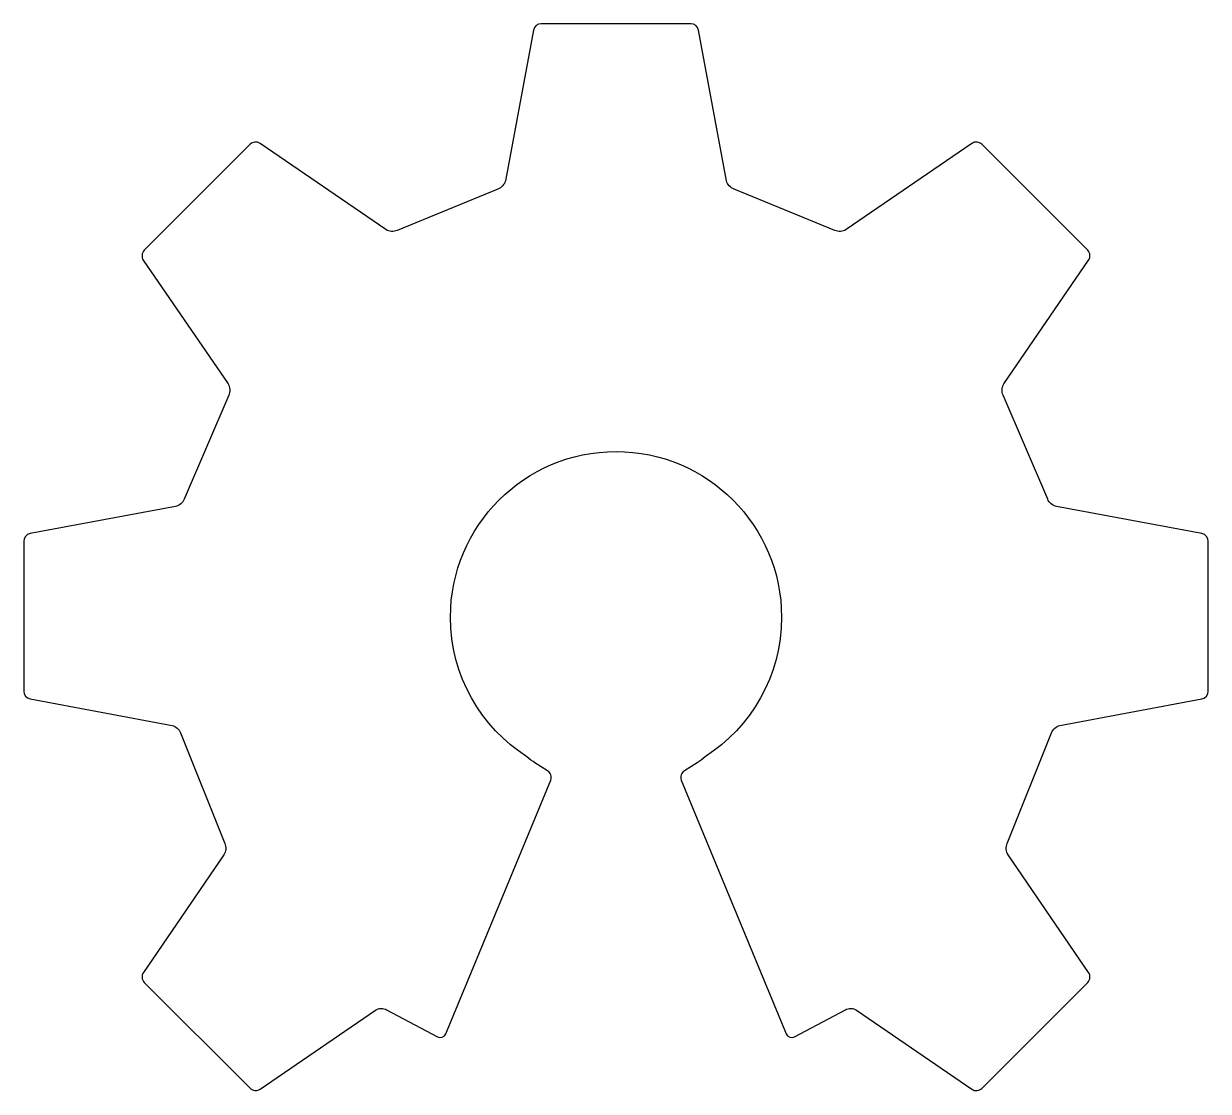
# Model space of a CAD drawing. Extents: x 5 to 486, y 5 to 284.
# Drawn here: x 41.66 to 54.54, y 134.51 to 146.11 of the extents above; entities that cross this region are included whole.
import ezdxf

# ---------------------------------------------------------------- set-up
doc = ezdxf.new("R2010")
doc.units = 0
doc.layers.add('Layer_1', color=7, linetype='CONTINUOUS')

msp = doc.modelspace()

# ---------------------------------------------------------------- linework, layer by layer
at = {"layer": 'Layer_1', "color": 7}
for p, q in [((48.913878, 146.111616), (47.286208, 146.111616)), ((47.201908, 146.041516), (46.897538, 144.405886)), ((49.302738, 144.405886), (48.998278, 146.041516)), ((44.121878, 144.801246), (42.970988, 143.650446)), ((45.597548, 143.873636), (44.231168, 144.811346)), ((51.969198, 144.811386), (50.602718, 143.873666)), ((53.229178, 143.650386), (52.078378, 144.801186)), ((46.816738, 144.313386), (45.720388, 143.864636)), ((50.479888, 143.864666), (49.383538, 144.313386)), ((42.960988, 143.541156), (43.882458, 142.198246)), ((52.317808, 142.198196), (53.239178, 143.541106)), ((43.890458, 142.075986), (43.405618, 140.945106)), ((52.794538, 140.945046), (52.309808, 142.075926)), ((43.312018, 140.864606), (41.730738, 140.570536)), ((54.469518, 140.570376), (52.888138, 140.864446)), ((41.660538, 140.486036), (41.660638, 138.858486)), ((54.539948, 138.858226), (54.540138, 140.485776)), ((41.730838, 138.773986), (43.273348, 138.486936)), ((52.927238, 138.486686), (54.469748, 138.773726)), ((43.364948, 138.405836), (43.846508, 137.202896)), ((52.354178, 137.202646), (52.835738, 138.405586)), ((47.357108, 137.994666), (47.218688, 138.079366)), ((48.982248, 138.079366), (48.843818, 137.994666)), ((46.250108, 135.135906), (47.390608, 137.891646)), ((48.810318, 137.891646), (49.950728, 135.135806)), ((43.837508, 137.080056), (42.961358, 135.803226)), ((53.239418, 135.802976), (52.363178, 137.079786)), ((42.971358, 135.693866), (44.122338, 134.543066)), ((52.078438, 134.542786), (53.229418, 135.693586)), ((44.231628, 134.532866), (45.485838, 135.393726)), ((45.606078, 135.397726), (46.159208, 135.102406)), ((50.041628, 135.102306), (50.594698, 135.397646)), ((50.714938, 135.393646), (51.969258, 134.532786))]:
    msp.add_line(p, q, dxfattribs=at)
for points in [[(47.286208, 146.111616), (47.247108, 146.111616), (47.209108, 146.080016), (47.201908, 146.041516)], [(48.998278, 146.041516), (48.991278, 146.080116), (48.953178, 146.111616), (48.913878, 146.111616)], [(44.231168, 144.811346), (44.198768, 144.833546), (44.149568, 144.829046), (44.121878, 144.801246)], [(52.078378, 144.801186), (52.050578, 144.828986), (52.001478, 144.833486), (51.969198, 144.811386)], [(46.897538, 144.405886), (46.889538, 144.367286), (46.854038, 144.325686), (46.816738, 144.313386)], [(49.383538, 144.313386), (49.346338, 144.325686), (49.310038, 144.367386), (49.302738, 144.405886)], [(45.720388, 143.864636), (45.685188, 143.847336), (45.629788, 143.851236), (45.597548, 143.873636)], [(50.602718, 143.873666), (50.570418, 143.851466), (50.515018, 143.847466), (50.479888, 143.864666)], [(42.970988, 143.650446), (42.943288, 143.622646), (42.938688, 143.573446), (42.960988, 143.541156)], [(53.239178, 143.541106), (53.261278, 143.573406), (53.256878, 143.622606), (53.229178, 143.650386)], [(43.882458, 142.198246), (43.904658, 142.165746), (43.908058, 142.110946), (43.890458, 142.075986)], [(52.309808, 142.075926), (52.291708, 142.110926), (52.295108, 142.165726), (52.317808, 142.198196)], [(46.300528, 139.662616), (46.300528, 140.656716), (47.106468, 141.462556), (48.100458, 141.462556)], [(48.100458, 141.462556), (49.094458, 141.462556), (49.900298, 140.656716), (49.900298, 139.662616)], [(43.405618, 140.945106), (43.392718, 140.907906), (43.350718, 140.871806), (43.312018, 140.864606)], [(52.888138, 140.864446), (52.849638, 140.871446), (52.807538, 140.907846), (52.794538, 140.945046)], [(41.730738, 140.570536), (41.692038, 140.562536), (41.660538, 140.525336), (41.660538, 140.486036)], [(54.540138, 140.485776), (54.540228, 140.525176), (54.508738, 140.562976), (54.470238, 140.570376)], [(47.131188, 138.146466), (46.631828, 138.466226), (46.300528, 139.025606), (46.300528, 139.662616)], [(49.900298, 139.662616), (49.900298, 139.025606), (49.569098, 138.466226), (49.069648, 138.146466)], [(41.660638, 138.858486), (41.660638, 138.819186), (41.692138, 138.780986), (41.730838, 138.773986)], [(54.469748, 138.773726), (54.508248, 138.780726), (54.539948, 138.818926), (54.539948, 138.858226)], [(43.273348, 138.486936), (43.311948, 138.479936), (43.353248, 138.443236), (43.364948, 138.405836)], [(52.835738, 138.405586), (52.847538, 138.442986), (52.888638, 138.479686), (52.927238, 138.486686)], [(47.218688, 138.079366), (47.193088, 138.094966), (47.158288, 138.121866), (47.131188, 138.146466)], [(49.069648, 138.146466), (49.042648, 138.121866), (49.007748, 138.094966), (48.982248, 138.079366)], [(47.390608, 137.891646), (47.405708, 137.927946), (47.390608, 137.974146), (47.357108, 137.994666)], [(48.843818, 137.994666), (48.810618, 137.974266), (48.795318, 137.927966), (48.810318, 137.891646)], [(43.846508, 137.202896), (43.863708, 137.167596), (43.859708, 137.112396), (43.837508, 137.080056)], [(52.363178, 137.079786), (52.340978, 137.112086), (52.336878, 137.167286), (52.354178, 137.202646)], [(42.961358, 135.803226), (42.939158, 135.770926), (42.943758, 135.721626), (42.971358, 135.693866)], [(53.229418, 135.693586), (53.257218, 135.721386), (53.261718, 135.770686), (53.239418, 135.802976)], [(45.485838, 135.393726), (45.518138, 135.415926), (45.572338, 135.417626), (45.606078, 135.397726)], [(50.594698, 135.397646), (50.628498, 135.417346), (50.682598, 135.415746), (50.714938, 135.393646)], [(46.159208, 135.102406), (46.194208, 135.084506), (46.235108, 135.099406), (46.250108, 135.135906)], [(49.950728, 135.135806), (49.965728, 135.099606), (50.006528, 135.084606), (50.041628, 135.102306)], [(44.122338, 134.543066), (44.150038, 134.515466), (44.199238, 134.510966), (44.231628, 134.532866)], [(51.969258, 134.532786), (52.001558, 134.510786), (52.050858, 134.515286), (52.078438, 134.542786)]]:
    msp.add_open_spline(points, degree=3, dxfattribs=at)

doc.saveas('drawing.dxf')
